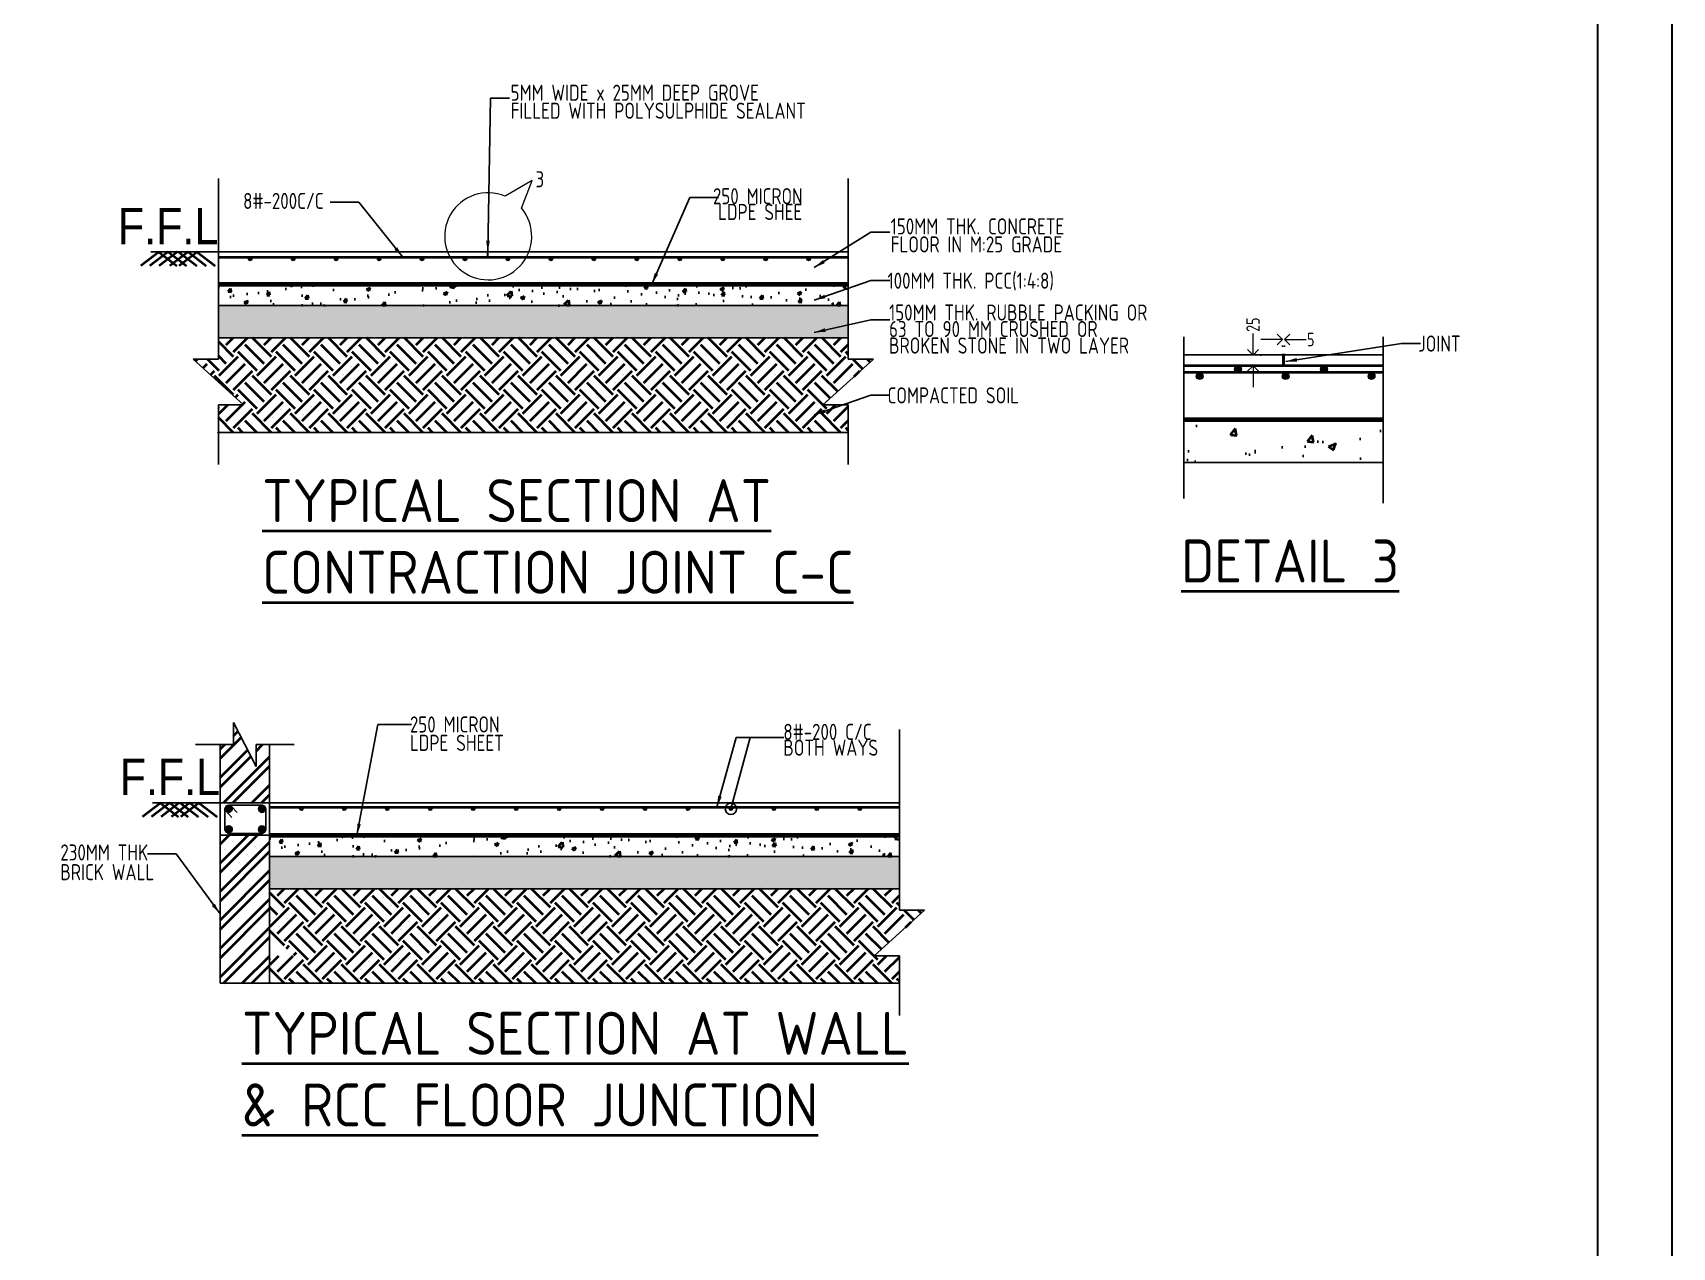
# Model space of a CAD drawing. Header units: inches. Extents: x -605 to 2991212, y -2872845 to 0.
# Drawn here: x 2966084 to 2991212, y -2275326 to -2256717 of the extents above; entities that cross this region are included whole.
import ezdxf

# ---------------------------------------------------------------- set-up
doc = ezdxf.new("R2010")
doc.units = ezdxf.units.IN
doc.header["$LTSCALE"] = 600
doc.header["$MEASUREMENT"] = 0
doc.linetypes.add('DOT2', pattern=[0.125, 0, -0.125])
for name, color, linetype, lineweight in [('DIM', 251, 'Continuous', 0), ('GB', 6, 'Continuous', 20), ('L3', 3, 'Continuous', 25), ('L5', 10, 'Continuous', 40), ('rDIMension', 1, 'Continuous', 18), ('rRCC 1', 3, 'Continuous', 25), ('rRCC 2', 40, 'Continuous', 15), ('rREINF 1', 1, 'Continuous', 25), ('rREINF 2', 4, 'Continuous', 25), ('rSHEET', 2, 'Continuous', 30), ('rTEXT 5', 6, 'Continuous', 40), ('TEXT7', 7, 'Continuous', 30)]:
    doc.layers.add(name, color=color, linetype=linetype, lineweight=lineweight)
doc.styles.add('DIM', font='geniso.shx', dxfattribs={"width": 0.85})
doc.styles.add('ROMANS', font='arial.ttf')
doc.styles.add('TEXT5', font='geniso.shx')
doc.dimstyles.new('DST-25$7', dxfattribs={"dimscale": 150, "dimtxt": 2.25, "dimasz": 2, "dimexe": 1.5, "dimexo": 1, "dimgap": 1, "dimtad": 1, "dimdec": 0, "dimlfac": 0.25, "dimzin": 0, "dimdsep": 46, "dimtxsty": 'ROMANS', "dimblk": 'DOT', "dimcen": 0.09, "dimdle": 1, "dimclrd": 1, "dimclre": 1, "dimclrt": 7, "dimadec": 0, "dimazin": 0, "dimtfac": 1, "dimtdec": 0, "dimtmove": 0, "dimatfit": 3, "dimfxl": 1, "dimtolj": 1, "dimtzin": 0, "dimarcsym": 0})
doc.dimstyles.new('ST-25', dxfattribs={"dimscale": 100, "dimtxt": 2.5, "dimasz": 2, "dimexe": 0.18, "dimexo": 0.0625, "dimgap": 0.2, "dimtad": 0, "dimdec": 0, "dimlfac": 0.25, "dimzin": 0, "dimdsep": 46, "dimtxsty": 'DIM', "dimblk": 'OPEN90', "dimcen": 0.09, "dimclrd": 256, "dimclrt": 7, "dimadec": 0, "dimazin": 0, "dimtfac": 1, "dimtdec": 0, "dimtofl": 0, "dimtmove": 0, "dimatfit": 3, "dimldrblk": 'OPEN90', "dimfxl": 1, "dimtolj": 1, "dimtzin": 0, "dimlwd": -1, "dimarcsym": 0})

# ---------------------------------------------------------------- blocks, each defined once
blk = doc.blocks.new('_Dot')
at = {"color": 0, "linetype": 'ByBlock', "lineweight": -2}
blk.add_line((-0.5, 0), (-1, 0), dxfattribs=at)
at = {"color": 0, "linetype": 'ByBlock', "const_width": 0.5}
blk.add_lwpolyline([(-0.25, 0, 1), (0.25, 0, 1)], format="xyb", close=True, dxfattribs=at)
blk = doc.blocks.new('_Open90')
at = {"color": 0, "linetype": 'ByBlock', "lineweight": -2}
for p, q in [((0, 0), (-1, 0)), ((-0.5, 0.5), (0, 0)), ((0, 0), (-0.5, -0.5))]:
    blk.add_line(p, q, dxfattribs=at)
blk = doc.blocks.new('*D43')
at = {"layer": 'Defpoints', "color": 0, "transparency": 16777216}
for p in [(1552036, -1029555), (1552116, -1029555), (1552116, -1029655)]:
    blk.add_point(p, dxfattribs=at)
at = {"layer": 'rDIMension', "transparency": 16777216}
for p, q in [((1552036, -1029455), (1552036, -1029355)), ((1552036, -1029755), (1552036, -1029855))]:
    blk.add_line(p, q, dxfattribs=at)
at = {"layer": 'rDIMension', "color": 0, "linetype": 'DOT2', "lineweight": -2, "transparency": 16777216}
for p, q in [((1552109, -1029555), (1552018, -1029555)), ((1552109, -1029655), (1552018, -1029655))]:
    blk.add_line(p, q, dxfattribs=at)
at = {"layer": 'rDIMension', "transparency": 16777216, "xscale": 100, "yscale": 100, "zscale": 100}
for p, rotation in [((1552036, -1029555), 270), ((1552036, -1029655), 90)]:
    blk.add_blockref('_Open90', p, dxfattribs=dict(at, rotation=rotation))
at = {"layer": 'rDIMension', "color": 7, "transparency": 16777216, "insert": (1552036, -1029273), "char_height": 125, "attachment_point": 5, "rotation": 90, "style": 'DIM'}
blk.add_mtext('\\A1;25', dxfattribs=at)
blk = doc.blocks.new('*D44')
at = {"layer": 'Defpoints', "color": 0, "transparency": 16777216}
for p in [(1552330, -1029411), (1552310, -1029555), (1552330, -1029555)]:
    blk.add_point(p, dxfattribs=at)
at = {"layer": 'rDIMension', "transparency": 16777216}
for p, q in [((1552210, -1029411), (1552110, -1029411)), ((1552430, -1029411), (1552530, -1029411))]:
    blk.add_line(p, q, dxfattribs=at)
at = {"layer": 'rDIMension', "color": 0, "linetype": 'DOT2', "lineweight": -2, "transparency": 16777216}
for p, q in [((1552310, -1029549), (1552310, -1029393)), ((1552330, -1029549), (1552330, -1029393))]:
    blk.add_line(p, q, dxfattribs=at)
at = {"layer": 'rDIMension', "transparency": 16777216, "xscale": 100, "yscale": 100, "zscale": 100}
blk.add_blockref('_Open90', (1552310, -1029411), dxfattribs=at)
at = {"layer": 'rDIMension', "transparency": 16777216, "xscale": 100, "yscale": 100, "zscale": 100, "rotation": 180}
blk.add_blockref('_Open90', (1552330, -1029411), dxfattribs=at)
at = {"layer": 'rDIMension', "color": 7, "transparency": 16777216, "insert": (1552574, -1029411), "char_height": 125, "attachment_point": 5, "style": 'DIM'}
blk.add_mtext('\\A1;5', dxfattribs=at)
blk = doc.blocks.new('TYPTR')
at = {"layer": 'GB', "linetype": 'ByBlock'}
h = blk.add_hatch(color=4, dxfattribs=at)
h.dxf.hatch_style = 1
h.paths.add_polyline_path([(1542714.3, -1028661.5, 1), (1542682.3, -1028661.5, 1)])
h = blk.add_hatch(color=4, dxfattribs=at)
h.dxf.hatch_style = 1
h.paths.add_polyline_path([(1543114.3, -1028661.5, 1), (1543082.3, -1028661.5, 1)])
h = blk.add_hatch(color=4, dxfattribs=at)
h.dxf.hatch_style = 1
h.paths.add_polyline_path([(1543514.3, -1028661.5, 1), (1543482.3, -1028661.5, 1)])
h = blk.add_hatch(color=4, dxfattribs=at)
h.dxf.hatch_style = 1
h.paths.add_polyline_path([(1543914.3, -1028661.5, 1), (1543882.3, -1028661.5, 1)])
h = blk.add_hatch(color=4, dxfattribs=at)
h.dxf.hatch_style = 1
h.paths.add_polyline_path([(1544314.3, -1028661.5, 1), (1544282.3, -1028661.5, 1)])
h = blk.add_hatch(color=4, dxfattribs=at)
h.dxf.hatch_style = 1
h.paths.add_polyline_path([(1544714.3, -1028661.5, 1), (1544682.3, -1028661.5, 1)])
h = blk.add_hatch(dxfattribs=at)
h.set_pattern_fill('ANSI31', scale=20, angle=135)
h.set_pattern_definition([(180, (1556740.9335, -1022357.3353), (-2e-16, -2.5), [])])
h.paths.add_polyline_path([(1544905.3, -1028645.5), (1544915.3, -1028645.5), (1544915.3, -1028595.5), (1544905.3, -1028595.5)])
h = blk.add_hatch(color=4, dxfattribs=at)
h.dxf.hatch_style = 1
h.paths.add_polyline_path([(1545114.3, -1028661.5, 1), (1545082.3, -1028661.5, 1)])
h = blk.add_hatch(color=4, dxfattribs=at)
h.dxf.hatch_style = 1
h.paths.add_polyline_path([(1545514.3, -1028661.5, 1), (1545482.3, -1028661.5, 1)])
h = blk.add_hatch(color=4, dxfattribs=at)
h.dxf.hatch_style = 1
h.paths.add_polyline_path([(1545914.3, -1028661.5, 1), (1545882.3, -1028661.5, 1)])
h = blk.add_hatch(color=4, dxfattribs=at)
h.dxf.hatch_style = 1
h.paths.add_polyline_path([(1546314.3, -1028661.5, 1), (1546282.3, -1028661.5, 1)])
h = blk.add_hatch(color=4, dxfattribs=at)
h.dxf.hatch_style = 1
h.paths.add_polyline_path([(1546714.3, -1028661.5, 1), (1546682.3, -1028661.5, 1)])
h = blk.add_hatch(color=4, dxfattribs=at)
h.dxf.hatch_style = 1
h.paths.add_polyline_path([(1547114.3, -1028661.5, 1), (1547082.3, -1028661.5, 1)])
h = blk.add_hatch(color=4, dxfattribs=at)
h.dxf.hatch_style = 1
h.paths.add_polyline_path([(1547514.3, -1028661.5, 1), (1547482.3, -1028661.5, 1)])
h = blk.add_hatch(color=4, dxfattribs=at)
h.dxf.hatch_style = 1
h.paths.add_polyline_path([(1547914.3, -1028661.5, 1), (1547882.3, -1028661.5, 1)])
h = blk.add_hatch(dxfattribs=at)
h.set_pattern_fill('ANSI31', scale=40, angle=135)
h.set_pattern_definition([(180, (1575981.6807, -1017078.501), (-4e-16, -5), [])])
h.paths.add_polyline_path([(1552310.4, -1029654.8), (1552330.4, -1029654.8), (1552330.4, -1029554.8), (1552310.4, -1029554.8)])
h = blk.add_hatch(color=4, dxfattribs=at)
h.dxf.hatch_style = 1
h.paths.add_polyline_path([(1551571.7, -1029750.8, 1), (1551507.7, -1029750.8, 1)])
h = blk.add_hatch(color=4, dxfattribs=at)
h.dxf.hatch_style = 1
h.paths.add_polyline_path([(1551928.4, -1029686.8, 1), (1551864.4, -1029686.8, 1)])
h = blk.add_hatch(color=4, dxfattribs=at)
h.dxf.hatch_style = 1
h.paths.add_polyline_path([(1552371.7, -1029750.8, 1), (1552307.7, -1029750.8, 1)])
h = blk.add_hatch(color=4, dxfattribs=at)
h.dxf.hatch_style = 1
h.paths.add_polyline_path([(1552728.4, -1029686.8, 1), (1552664.4, -1029686.8, 1)])
h = blk.add_hatch(color=4, dxfattribs=at)
h.dxf.hatch_style = 1
h.paths.add_polyline_path([(1553171.7, -1029750.8, 1), (1553107.7, -1029750.8, 1)])
h = blk.add_hatch(color=4, dxfattribs=at)
h.dxf.hatch_style = 1
h.paths.add_polyline_path([(1543158.6, -1033779.9, 1), (1543190.6, -1033779.9, 1)])
h = blk.add_hatch(color=4, dxfattribs=at)
h.dxf.hatch_style = 1
h.paths.add_polyline_path([(1543558.6, -1033779.9, 1), (1543590.6, -1033779.9, 1)])
h = blk.add_hatch(color=4, dxfattribs=at)
h.dxf.hatch_style = 1
h.paths.add_polyline_path([(1543958.6, -1033779.9, 1), (1543990.6, -1033779.9, 1)])
h = blk.add_hatch(color=4, dxfattribs=at)
h.dxf.hatch_style = 1
h.paths.add_polyline_path([(1544358.6, -1033779.9, 1), (1544390.6, -1033779.9, 1)])
h = blk.add_hatch(color=4, dxfattribs=at)
h.dxf.hatch_style = 1
h.paths.add_polyline_path([(1544758.6, -1033779.9, 1), (1544790.6, -1033779.9, 1)])
h = blk.add_hatch(color=4, dxfattribs=at)
h.dxf.hatch_style = 1
h.paths.add_polyline_path([(1545158.6, -1033779.9, 1), (1545190.6, -1033779.9, 1)])
h = blk.add_hatch(color=4, dxfattribs=at)
h.dxf.hatch_style = 1
h.paths.add_polyline_path([(1545558.6, -1033779.9, 1), (1545590.6, -1033779.9, 1)])
h = blk.add_hatch(color=4, dxfattribs=at)
h.dxf.hatch_style = 1
h.paths.add_polyline_path([(1545958.6, -1033779.9, 1), (1545990.6, -1033779.9, 1)])
h = blk.add_hatch(color=4, dxfattribs=at)
h.dxf.hatch_style = 1
h.paths.add_polyline_path([(1546358.6, -1033779.9, 1), (1546390.6, -1033779.9, 1)])
h = blk.add_hatch(color=4, dxfattribs=at)
h.dxf.hatch_style = 1
h.paths.add_polyline_path([(1546758.6, -1033779.9, 1), (1546790.6, -1033779.9, 1)])
h = blk.add_hatch(color=4, dxfattribs=at)
h.dxf.hatch_style = 1
h.paths.add_polyline_path([(1547158.6, -1033779.9, 1), (1547190.6, -1033779.9, 1)])
h = blk.add_hatch(color=4, dxfattribs=at)
h.dxf.hatch_style = 1
h.paths.add_polyline_path([(1547558.6, -1033779.9, 1), (1547590.6, -1033779.9, 1)])
h = blk.add_hatch(color=4, dxfattribs=at)
h.dxf.hatch_style = 1
h.paths.add_polyline_path([(1547958.6, -1033779.9, 1), (1547990.6, -1033779.9, 1)])
h = blk.add_hatch(color=4, dxfattribs=at)
h.dxf.hatch_style = 1
h.paths.add_polyline_path([(1548358.6, -1033779.9, 1), (1548390.6, -1033779.9, 1)])
at = {"layer": 'L5'}
h = blk.add_hatch(dxfattribs=at)
h.set_pattern_fill('AR-CONC', scale=50)
h.set_pattern_definition([(50, (1548266.34, -1029095.5), (358.63, -31.376), [37.5, -412.5]), (355, (1548266.34, -1029095.5), (-69.376, 376.096), [30, -330]), (100.4514, (1548296.23, -1029098.1), (289.254, 344.72), [31.87, -350.57]), (46.184, (1548266.34, -1028995.5), (533.62, -82.76), [56.25, -618.75]), (96.636, (1548310.8, -1029002.4), (467.33, 487.06), [47.805, -525.857]), (351.184, (1548266.34, -1028995.5), (467.33, 487.06), [45, -495]), (21, (1548316.34, -1029020.5), (298.454, -201.31), [37.5, -412.5]), (326, (1548316.34, -1029020.5), (121.658, 362.575), [30, -330]), (71.4514, (1548341.2, -1029037.28), (420.111, 161.266), [31.87, -350.571]), (37.5, (1548266.34, -1029095.5), (6.08, 166.447), [0, -326, 0, -335, 0, -331.25]), (7.5, (1548266.34, -1029095.5), (131.535, 197.206), [0, -191, 0, -318.5, 0, -126.25]), (327.5, (1548154.84, -1029095.5), (266.9112, -11.2774), [0, -125, 0, -390, 0, -517.5]), (317.5, (1548104.84, -1029095.5), (291.593, 50.0525), [0, -162.5, 0, -259, 0, -367.5])])
h.paths.add_polyline_path([(1548266.3, -1029095.5), (1548266.3, -1028895.5), (1542401.7, -1028895.5), (1542401.7, -1029095.5)])
h = blk.add_hatch(dxfattribs=at)
h.set_pattern_fill('GRAVEL', scale=400)
h.set_pattern_definition([(228.0128, (1548554.34, -1028995.5), (-3200, -3600), [53.814, -5327.635]), (184.96974, (1548518.34, -1029035.501), (4800, 400), [92.347, -9142.37]), (132.51045, (1548426.34, -1029043.501), (4000, -4400), [65.115, -6446.413]), (267.2737, (1548270.34, -1029143.501), (400, 8000), [84.095, -8325.423]), (292.83365, (1548266.34, -1029227.501), (-2000, 4800), [82.462, -8163.749]), (357.2737, (1548298.34, -1029303.501), (-8000, 400), [84.095, -8325.423]), (37.69424, (1548382.34, -1029307.501), (-5200, -4000), [111.212, -11009.939]), (72.25533, (1548470.34, -1029239.501), (2800, 8800), [104.995, -10394.529]), (121.42957, (1548502.34, -1029139.501), (-3200, 5200), [84.38, -8353.629]), (175.23636, (1548458.34, -1029067.5), (4400, -400), [96.333, -4720.305]), (222.39744, (1548362.34, -1029059.501), (-4800, -4400), [124.579, -12333.35]), (138.8141, (1548666.34, -1029147.5), (-2800, 2400), [42.52, -4209.538]), (171.46923, (1548634.34, -1029119.501), (5200, -800), [80.895, -8008.605]), (225, (1548554.34, -1029107.5), (-4e-14, -400), [56.568, -509.117]), (203.1986, (1548526.34, -1029059.5), (2000, 800), [30.463, -3015.846]), (291.8014, (1548498.34, -1029071.5), (-400, 1200), [43.081, -2110.985]), (30.9638, (1548514.34, -1029111.5), (1200, 800), [69.972, -2262.41]), (161.565, (1548574.34, -1029075.5), (800, -400), [50.596, -1214.315]), (16.38954, (1548266.34, -1029071.501), (4000, 1200), [70.88, -7017.138]), (70.3462, (1548334.34, -1029051.501), (-1600, -4400), [59.464, -5886.963]), (293.1986, (1548574.34, -1028995.5), (-800, 2000), [60.926, -2985.383]), (343.61046, (1548598.34, -1029051.501), (-4000, 1200), [70.88, -7017.138]), (339.444, (1548266.34, -1029319.5), (-2000, 800), [68.352, -3349.25]), (294.77514, (1548330.34, -1029343.501), (-2000, 4400), [57.271, -5669.857]), (66.8014, (1548578.34, -1029395.5), (800, 2000), [60.926, -2985.383]), (17.35402, (1548602.34, -1029339.501), (-5200, -1600), [67.052, -6638.17]), (69.44395, (1548382.34, -1029395.5), (-800, -2000), [34.176, -3383.425]), (101.31, (1548554.34, -1029395.5), (-400, 1600), [20.396, -2019.212]), (165.9638, (1548550.34, -1029375.5), (1200, -400), [82.462, -1566.78]), (186.009, (1548470.34, -1029355.501), (4000, 400), [76.42, -7565.569]), (303.69, (1548514.34, -1029147.5), (-400, 800), [57.689, -1384.532]), (353.15723, (1548546.34, -1029195.501), (6800, -800), [100.718, -9971.025]), (60.9454, (1548646.34, -1029207.5), (-1600, -2800), [41.182, -4077.07]), (90, (1548666.34, -1029171.5), (-400, 400), [24, -376]), (120.25644, (1548462.34, -1029343.5), (1600, -2800), [55.57, -5501.408]), (48.0128, (1548434.34, -1029295.5), (3200, 3600), [107.629, -5273.821]), (0, (1548506.34, -1029215.5), (400, 400), [104, -296]), (325.30485, (1548610.34, -1029215.501), (4000, -2800), [63.246, -6261.31]), (254.0546, (1548662.34, -1029251.5), (-400, -1600), [58.24, -2853.803]), (207.64598, (1548646.34, -1029307.501), (-7600, -4000), [94.826, -9387.79]), (175.42608, (1548562.34, -1029351.501), (-5200, 400), [100.32, -9931.629])])
h.paths.add_polyline_path([(1548266.3, -1029395.5), (1548266.3, -1029095.5), (1542401.7, -1029095.5), (1542401.7, -1029395.5)])
h = blk.add_hatch(dxfattribs=at)
h.set_pattern_fill('EARTH', scale=1000, angle=45)
h.set_pattern_definition([(45, (1548500.81, -1030275.16), (0, 353.553), [250, -250]), (45, (1548434.52, -1030208.87), (0, 353.553), [250, -250]), (45, (1548368.23, -1030142.58), (0, 353.553), [250, -250]), (135, (1548368.23, -1030098.4), (-353.553, 3e-14), [250, -250]), (135, (1548434.52, -1030032.1), (-353.553, 3e-14), [250, -250]), (135, (1548500.81, -1029965.8), (-353.553, 3e-14), [250, -250])])
h.paths.add_polyline_path([(1542401.7, -1029395.5), (1542401.7, -1029593.9), (1542167.2, -1029593.9), (1542636.2, -1030019.5), (1542401.7, -1030019.5), (1542401.7, -1030275.2), (1548266.3, -1030275.2), (1548266.3, -1030019.5), (1548031.9, -1030019.5), (1548500.8, -1029593.9), (1548266.3, -1029593.9), (1548266.3, -1029395.5)])
h = blk.add_hatch(dxfattribs=at)
h.set_pattern_fill('AR-CONC', scale=100)
h.set_pattern_definition([(50, (1559032.5, -1030554.83), (717.26, -62.75), [75, -825]), (355, (1559032.5, -1030554.8), (-138.75, 752.19), [60, -660]), (100.451, (1559092.3, -1030560.06), (578.51, 689.44), [63.74, -701.14]), (46.184, (1559032.5, -1030354.8), (1067.24, -165.52), [112.5, -1237.5]), (96.636, (1559121.4, -1030368.6), (934.66, 974.12), [95.61, -1051.71]), (351.184, (1559032.5, -1030354.8), (934.66, 974.12), [90, -990]), (21, (1559132.5, -1030404.83), (596.907, -402.62), [75, -825]), (326, (1559132.5, -1030404.8), (243.315, 725.15), [60, -660]), (71.451, (1559182.24, -1030438.4), (840.22, 322.53), [63.74, -701.14]), (37.5, (1559032.5, -1030554.83), (12.16, 332.894), [0, -652, 0, -670, 0, -662.5]), (7.5, (1559032.5, -1030554.83), (263.07, 394.412), [0, -382, 0, -637, 0, -252.5]), (327.5, (1558809.5, -1030554.83), (533.822, -22.555), [0, -250, 0, -780, 0, -1035]), (317.5, (1558709.5, -1030554.83), (583.186, 100.105), [0, -325, 0, -518, 0, -735])])
h.paths.add_polyline_path([(1553248.5, -1030554.8), (1553248.5, -1030154.8), (1551392.4, -1030154.8), (1551392.4, -1030554.8)])
h = blk.add_hatch(dxfattribs=at)
h.set_pattern_fill('ANSI32', scale=500)
h.set_pattern_definition([(45, (1542878.04, -1035403.61), (-132.583, 132.583), []), (45, (1542966.43, -1035403.61), (-132.583, 132.583), [])])
h.paths.add_polyline_path([(1542418, -1035403.6), (1542878, -1035403.6), (1542878, -1034023.9), (1542418, -1034023.9)])
h.paths.add_polyline_path([(1542418, -1033723.9), (1542878, -1033723.9), (1542878, -1033181.3), (1542752.6, -1033181.3), (1542752.6, -1033386), (1542543.5, -1032976.5), (1542543.5, -1033181.3), (1542418, -1033181.3)])
h = blk.add_hatch(dxfattribs=at)
h.set_pattern_fill('AR-CONC', scale=50)
h.set_pattern_definition([(50, (1548742.68, -1034223.95), (358.63, -31.376), [37.5, -412.5]), (355, (1548742.68, -1034223.95), (-69.376, 376.096), [30, -330]), (100.4514, (1548772.56, -1034226.56), (289.254, 344.72), [31.87, -350.57]), (46.184, (1548742.68, -1034123.95), (533.62, -82.76), [56.25, -618.75]), (96.636, (1548787.14, -1034130.84), (467.33, 487.06), [47.805, -525.857]), (351.184, (1548742.7, -1034123.95), (467.33, 487.06), [45, -495]), (21, (1548792.68, -1034148.95), (298.454, -201.31), [37.5, -412.5]), (326, (1548792.68, -1034148.95), (121.658, 362.575), [30, -330]), (71.4514, (1548817.55, -1034165.72), (420.111, 161.266), [31.87, -350.571]), (37.5, (1548742.68, -1034223.95), (6.08, 166.447), [0, -326, 0, -335, 0, -331.25]), (7.5, (1548742.68, -1034223.95), (131.535, 197.206), [0, -191, 0, -318.5, 0, -126.25]), (327.5, (1548631.18, -1034223.95), (266.9112, -11.2774), [0, -125, 0, -390, 0, -517.5]), (317.5, (1548581.18, -1034223.95), (291.593, 50.0525), [0, -162.5, 0, -259, 0, -367.5])])
h.paths.add_polyline_path([(1548742.7, -1034023.9), (1542878, -1034023.9), (1542878, -1034223.9), (1548742.7, -1034223.9)])
h = blk.add_hatch(dxfattribs=at)
h.set_pattern_fill('GRAVEL', scale=400)
h.set_pattern_definition([(228.0128, (1549030.676, -1034123.947), (-3200, -3600), [53.814, -5327.635]), (184.96974, (1548994.676, -1034163.947), (4800, 400), [92.347, -9142.37]), (132.51045, (1548902.676, -1034171.947), (4000, -4400), [65.115, -6446.413]), (267.2737, (1548746.676, -1034271.947), (400, 8000), [84.095, -8325.423]), (292.83365, (1548742.676, -1034355.947), (-2000, 4800), [82.462, -8163.749]), (357.2737, (1548774.676, -1034431.947), (-8000, 400), [84.095, -8325.423]), (37.69424, (1548858.676, -1034435.947), (-5200, -4000), [111.212, -11009.939]), (72.25533, (1548946.676, -1034367.947), (2800, 8800), [104.995, -10394.529]), (121.42957, (1548978.676, -1034267.947), (-3200, 5200), [84.38, -8353.629]), (175.23636, (1548934.676, -1034195.947), (4400, -400), [96.333, -4720.305]), (222.39744, (1548838.676, -1034187.947), (-4800, -4400), [124.579, -12333.35]), (138.8141, (1549142.676, -1034275.947), (-2800, 2400), [42.52, -4209.538]), (171.46923, (1549110.676, -1034247.947), (5200, -800), [80.895, -8008.605]), (225, (1549030.68, -1034235.95), (-4e-14, -400), [56.568, -509.117]), (203.1986, (1549002.676, -1034187.947), (2000, 800), [30.463, -3015.846]), (291.8014, (1548974.676, -1034199.95), (-400, 1200), [43.081, -2110.985]), (30.9638, (1548990.676, -1034239.95), (1200, 800), [69.972, -2262.41]), (161.565, (1549050.68, -1034203.95), (800, -400), [50.596, -1214.315]), (16.38954, (1548742.676, -1034199.947), (4000, 1200), [70.88, -7017.138]), (70.3462, (1548810.676, -1034179.947), (-1600, -4400), [59.464, -5886.963]), (293.1986, (1549050.676, -1034123.947), (-800, 2000), [60.926, -2985.383]), (343.61046, (1549074.676, -1034179.947), (-4000, 1200), [70.88, -7017.138]), (339.444, (1548742.676, -1034447.947), (-2000, 800), [68.352, -3349.25]), (294.77514, (1548806.676, -1034471.947), (-2000, 4400), [57.271, -5669.857]), (66.8014, (1549054.676, -1034523.947), (800, 2000), [60.926, -2985.383]), (17.35402, (1549078.676, -1034467.947), (-5200, -1600), [67.052, -6638.17]), (69.44395, (1548858.676, -1034523.947), (-800, -2000), [34.176, -3383.425]), (101.31, (1549030.68, -1034523.95), (-400, 1600), [20.396, -2019.212]), (165.9638, (1549026.68, -1034503.95), (1200, -400), [82.462, -1566.78]), (186.009, (1548946.676, -1034483.947), (4000, 400), [76.42, -7565.569]), (303.69, (1548990.68, -1034275.95), (-400, 800), [57.689, -1384.532]), (353.15723, (1549022.676, -1034323.947), (6800, -800), [100.718, -9971.025]), (60.9454, (1549122.676, -1034335.947), (-1600, -2800), [41.182, -4077.07]), (90, (1549142.68, -1034299.95), (-400, 400), [24, -376]), (120.25644, (1548938.676, -1034471.947), (1600, -2800), [55.57, -5501.408]), (48.0128, (1548910.676, -1034423.947), (3200, 3600), [107.629, -5273.821]), (0, (1548982.68, -1034343.95), (400, 400), [104, -296]), (325.30485, (1549086.676, -1034343.947), (4000, -2800), [63.246, -6261.31]), (254.0546, (1549138.676, -1034379.947), (-400, -1600), [58.24, -2853.803]), (207.64598, (1549122.676, -1034435.947), (-7600, -4000), [94.826, -9387.79]), (175.42608, (1549038.676, -1034479.947), (-5200, 400), [100.32, -9931.629])])
h.paths.add_polyline_path([(1548742.7, -1034223.9), (1542878, -1034223.9), (1542878, -1034523.9), (1548742.7, -1034523.9)])
h = blk.add_hatch(dxfattribs=at)
h.set_pattern_fill('EARTH', scale=1000, angle=45)
h.set_pattern_definition([(45, (1548977.15, -1035403.6), (0, 353.553), [250, -250]), (45, (1548910.86, -1035337.32), (0, 353.553), [250, -250]), (45, (1548844.57, -1035271.03), (0, 353.553), [250, -250]), (135, (1548844.57, -1035226.83), (-353.553, 3e-14), [250, -250]), (135, (1548910.86, -1035160.54), (-353.553, 3e-14), [250, -250]), (135, (1548977.15, -1035094.25), (-353.553, 3e-14), [250, -250])])
h.paths.add_polyline_path([(1542878, -1034523.9), (1542878, -1034935.2), (1543112.5, -1035148), (1542878, -1035148), (1542878, -1035403.6), (1548742.7, -1035403.6), (1548742.7, -1035148), (1548508.2, -1035148), (1548977.1, -1034722.3), (1548742.7, -1034722.3), (1548742.7, -1034523.9)])
at = {"layer": 'rREINF 2'}
h = blk.add_hatch(color=256, dxfattribs=at)
h.dxf.hatch_style = 1
h.paths.add_polyline_path([(1542532, -1033779.5, 1), (1542466, -1033779.5, 1)])
h = blk.add_hatch(color=256, dxfattribs=at)
h.dxf.hatch_style = 1
h.paths.add_polyline_path([(1542840.8, -1033779.5, 1), (1542774.8, -1033779.5, 1)])
h = blk.add_hatch(color=256, dxfattribs=at)
h.dxf.hatch_style = 1
h.paths.add_polyline_path([(1542532, -1033971.2, 1), (1542466, -1033971.2, 1)])
h = blk.add_hatch(color=256, dxfattribs=at)
h.dxf.hatch_style = 1
h.paths.add_polyline_path([(1542840.8, -1033971.2, 1), (1542774.8, -1033971.2, 1)])
at = {"layer": 'GB', "color": 7, "linetype": 'ByBlock'}
for p, q in [((1553248.5, -1029554.8), (1552320.4, -1029554.8)), ((1542878, -1033723.9), (1542878, -1035403.6))]:
    blk.add_line(p, q, dxfattribs=at)
blk.add_lwpolyline([(1545225.1, -1028189.3), (1545323.6, -1027930.5), (1545073.5, -1028076.9, 8.4749126), (1545225.1, -1028189.3)], format="xyb", dxfattribs=at)
for points in [[(1544905.3, -1028645.5), (1544915.3, -1028645.5), (1544915.3, -1028595.5), (1544905.3, -1028595.5)], [(1552310.4, -1029654.8), (1552330.4, -1029654.8), (1552330.4, -1029554.8), (1552310.4, -1029554.8)]]:
    blk.add_lwpolyline(points, close=True, dxfattribs=at)
at = {"layer": 'GB', "color": 4, "linetype": 'ByBlock'}
for centre, radius in [((1542698.3, -1028661.5), 16), ((1543098.3, -1028661.5), 16), ((1543498.3, -1028661.5), 16), ((1543898.3, -1028661.5), 16), ((1544298.3, -1028661.5), 16), ((1544698.3, -1028661.5), 16), ((1545098.3, -1028661.5), 16), ((1545498.3, -1028661.5), 16), ((1545898.3, -1028661.5), 16), ((1546298.3, -1028661.5), 16), ((1546698.3, -1028661.5), 16), ((1547098.3, -1028661.5), 16), ((1547498.3, -1028661.5), 16), ((1547898.3, -1028661.5), 16), ((1551539.7, -1029750.8), 32), ((1551896.4, -1029686.8), 32), ((1552339.7, -1029750.8), 32), ((1552696.4, -1029686.8), 32), ((1553139.7, -1029750.8), 32), ((1543174.6, -1033779.9), 16), ((1543574.6, -1033779.9), 16), ((1543974.6, -1033779.9), 16), ((1544374.6, -1033779.9), 16), ((1544774.6, -1033779.9), 16), ((1545174.6, -1033779.9), 16), ((1545574.6, -1033779.9), 16), ((1545974.6, -1033779.9), 16), ((1546374.6, -1033779.9), 16), ((1546774.6, -1033779.9), 16), ((1547174.6, -1033779.9), 16), ((1547574.6, -1033779.9), 16), ((1547974.6, -1033779.9), 16), ((1548374.6, -1033779.9), 16)]:
    blk.add_circle(centre, radius, dxfattribs=at)
at = {"layer": 'L3'}
for p, q in [((1542401.7, -1027912.3), (1542401.7, -1029593.9)), ((1548266.3, -1027912.3), (1548266.3, -1029593.9)), ((1541771.7, -1028595.5), (1548266.3, -1028595.5)), ((1542401.7, -1029095.5), (1548266.3, -1029095.5)), ((1542401.7, -1029395.5), (1548266.3, -1029395.5)), ((1551392.4, -1029384.6), (1551392.4, -1030890.9)), ((1553248.5, -1029384.6), (1553248.5, -1030933.1)), ((1542636.2, -1030019.5), (1542167.2, -1029593.9)), ((1542401.7, -1029593.9), (1542167.2, -1029593.9)), ((1548031.9, -1030019.5), (1548500.8, -1029593.9)), ((1548266.3, -1029593.9), (1548500.8, -1029593.9)), ((1551392.4, -1029554.8), (1553248.5, -1029554.8)), ((1542401.7, -1030019.5), (1542401.7, -1030575.2)), ((1542636.2, -1030019.5), (1542401.7, -1030019.5)), ((1548031.9, -1030019.5), (1548266.3, -1030019.5)), ((1548266.3, -1030019.5), (1548266.3, -1030575.2)), ((1542401.7, -1030275.2), (1548266.3, -1030275.2)), ((1551392.4, -1030554.8), (1553248.5, -1030554.8)), ((1542752.6, -1033386), (1542543.5, -1032976.5)), ((1542543.5, -1033181.3), (1542543.5, -1032976.5)), ((1548742.7, -1033040.7), (1548742.7, -1034722.3)), ((1542188, -1033181.3), (1542543.5, -1033181.3)), ((1542418, -1033181.3), (1542418, -1035403.6)), ((1542752.6, -1033181.3), (1543108, -1033181.3)), ((1542752.6, -1033386), (1542752.6, -1033181.3)), ((1542878, -1035403.6), (1542878, -1033181.3)), ((1541788, -1033723.9), (1548742.7, -1033723.9)), ((1542878, -1034223.9), (1548742.7, -1034223.9)), ((1542878, -1034523.9), (1548742.7, -1034523.9)), ((1548508.2, -1035148), (1548977.1, -1034722.3)), ((1548742.7, -1034722.3), (1548977.1, -1034722.3)), ((1548508.2, -1035148), (1548742.7, -1035148)), ((1548742.7, -1035148), (1548742.7, -1035703.6)), ((1542418, -1035403.6), (1548742.7, -1035403.6))]:
    blk.add_line(p, q, dxfattribs=at)
at = {"layer": 'L3', "lineweight": 200}
for p, q in [((1542401.7, -1028895.5), (1548266.3, -1028895.5)), ((1551392.4, -1030154.8), (1553248.5, -1030154.8)), ((1542878, -1034023.9), (1548742.7, -1034023.9))]:
    blk.add_line(p, q, dxfattribs=at)
at = {"layer": 'L5'}
for p, q in [((1541849.7, -1028595.5), (1541679.1, -1028724.5)), ((1541933.4, -1028595.5), (1541762.9, -1028724.5)), ((1541844.7, -1028595.5), (1542015.2, -1028724.5)), ((1542022.2, -1028595.5), (1541851.6, -1028724.5)), ((1541933.4, -1028595.5), (1542104, -1028724.5)), ((1542119.3, -1028595.5), (1541948.7, -1028724.5)), ((1542030.5, -1028595.5), (1542201.1, -1028724.5)), ((1542208, -1028595.5), (1542037.5, -1028724.5)), ((1542119.3, -1028595.5), (1542289.8, -1028724.5)), ((1542203, -1028595.5), (1542373.6, -1028724.5)), ((1542401.7, -1028645.5), (1548266.3, -1028645.5)), ((1553248.5, -1029654.8), (1551392.4, -1029654.8)), ((1553248.5, -1029718.8), (1551392.4, -1029718.8)), ((1553248.5, -1029718.8), (1551392.4, -1029718.8)), ((1541866, -1033723.9), (1541695.5, -1033852.9)), ((1541949.8, -1033723.9), (1541779.2, -1033852.9)), ((1541861, -1033723.9), (1542031.6, -1033852.9)), ((1542038.5, -1033723.9), (1541867.9, -1033852.9)), ((1541949.8, -1033723.9), (1542120.3, -1033852.9)), ((1542135.6, -1033723.9), (1541965.1, -1033852.9)), ((1542046.9, -1033723.9), (1542217.4, -1033852.9)), ((1542224.4, -1033723.9), (1542053.8, -1033852.9)), ((1542135.6, -1033723.9), (1542306.2, -1033852.9)), ((1542219.3, -1033723.9), (1542389.9, -1033852.9)), ((1542878, -1033763.9), (1548742.7, -1033763.9))]:
    blk.add_line(p, q, dxfattribs=at)
at = {"layer": 'rRCC 1'}
blk.add_lwpolyline([(1542418, -1034023.9), (1542878, -1034023.9), (1542878, -1033723.9), (1542418, -1033723.9)], close=True, dxfattribs=at)
at = {"layer": 'rREINF 1'}
for p, q in [((1542525.1, -1033759.3), (1542578.4, -1033815.3)), ((1542473, -1033799.8), (1542526.4, -1033861.2))]:
    blk.add_line(p, q, dxfattribs=at)
blk.add_lwpolyline([(1542507.7, -1034009), (1542800.2, -1034009, 0.4142136), (1542845.2, -1033964), (1542845.2, -1033790.1, 0.4142136), (1542800.2, -1033745.1), (1542507.7, -1033745.1, 0.4142136), (1542462.7, -1033790.1), (1542462.7, -1033964, 0.4142136)], format="xyb", close=True, dxfattribs=at)
at = {"layer": 'rREINF 2'}
for centre in [(1542499, -1033779.5), (1542807.8, -1033779.5), (1542499, -1033971.2), (1542807.8, -1033971.2)]:
    blk.add_circle(centre, 33, dxfattribs=at)
at = {"layer": 'rRCC 2', "color": 7, "style": 'DIM', "width": 0.85}
for s, p in [('5MM WIDE x 25MM DEEP GROVE', (1545123.1, -1027188.1)), ('FILLED WITH POLYSULPHIDE SEALANT   ', (1545123.1, -1027355.9)), ('250 MICRON', (1547007.2, -1028151.8)), ('LDPE SHEE', (1547054.9, -1028298.1)), ('150MM THK. CONCRETE', (1548661.9, -1028432.5)), ('FLOOR IN M:25 GRADE ', (1548661.9, -1028600.3)), ('100MM THK. PCC(1:4:8)', (1548632.7, -1028938.3)), ('150MM THK. RUBBLE PACKING OR', (1548647, -1029234.6)), ('63 TO 90 MM CRUSHED OR', (1548647, -1029388.2)), ('BROKEN STONE IN TWO LAYER', (1548647, -1029541.9)), ('JOINT', (1553574.8, -1029523.7)), ('COMPACTED SOIL', (1548632.7, -1030005.8)), ('250 MICRON', (1544185.6, -1033069.2)), ('8#-200 C/C', (1547662.8, -1033138.2)), ('LDPE SHEET', (1544185.6, -1033240.4)), ('BOTH WAYS', (1547662.8, -1033285.6))]:
    blk.add_text(s, height=150, dxfattribs=at).set_placement(p)
for s, p in [('3', (1545355.2, -1027994.2)), ('8#-200C/C', (1542632.7, -1028195.9)), ('230MM THK', (1540930.7, -1034261)), ('BRICK WALL', (1540930.7, -1034444.2))]:
    blk.add_text(s, height=150, rotation=360, dxfattribs=at).set_placement(p)
at = {"layer": 'rTEXT 5', "char_height": 400, "attachment_point": 1, "style": 'TEXT5'}
for s, width, heights, insert in [('{\\LTYPICAL SECTION AT\\PCONTRACTION JOINT C-C}', 6411.377, [1739.5], (1542810, -1030710.7)), ('{\\LDETAIL 3}', 5758.053, [1681.8], (1551366.1, -1031272.4)), ('{\\LTYPICAL SECTION AT WALL\\P& RCC FLOOR JUNCTION }', 6411.377, [1739.5], (1542622, -1035669.6))]:
    blk.add_mtext_dynamic_manual_height_columns(s, width=width, gutter_width=0, heights=heights, dxfattribs=dict(at, insert=insert))
at = {"layer": 'TEXT7', "style": 'ROMANS', "width": 0.85}
for p in [(1541466.8, -1028523.2), (1541483.1, -1033651.6)]:
    blk.add_text('F.F.L', height=337.5, dxfattribs=at).set_placement(p)
at = {"layer": 'rDIMension'}
dim = blk.add_linear_dim(base=(1552035.8, -1029554.8), p1=(1552115.5, -1029654.8), p2=(1552115.5, -1029554.8), angle=90, dimstyle='ST-25', override={"dimtxt": 1.25, "dimasz": 1, "dimlfac": 0.25}, dxfattribs=at)
dim.commit()
dim.dimension.update_dxf_attribs({"geometry": '*D43', "text_midpoint": (1552035.8, -1029272.8)})
dim = blk.add_linear_dim(base=(1552330.4, -1029411.4), p1=(1552310.4, -1029554.8), p2=(1552330.4, -1029554.8), dimstyle='ST-25', override={"dimtxt": 1.25, "dimasz": 1}, dxfattribs=at)
dim.commit()
dim.dimension.update_dxf_attribs({"geometry": '*D44', "text_midpoint": (1552573.9, -1029411.4)})
at = {"layer": 'DIM'}
for points, override in [([(1544910.3, -1028595.5), (1544937.2, -1027165.6), (1545113.8, -1027165.6)], {"dimasz": 0.7, "dimtad": 0}), ([(1546438, -1028895.5), (1546792.4, -1028088.9), (1547059.5, -1028088.9)], {"dimasz": 0.7, "dimtad": 0}), ([(1544120, -1028645.5), (1543711.1, -1028133.1), (1543444, -1028133.1)], {"dimasz": 0.7, "dimtad": 0}), ([(1547951, -1028741.3), (1548476.1, -1028410), (1548652.7, -1028410)], {"dimasz": 0.7, "dimtad": 0}), ([(1547951, -1029044.7), (1548476.1, -1028861.2), (1548652.7, -1028861.2)], {"dimasz": 0.7, "dimtad": 0}), ([(1547951, -1029345.5), (1548476.1, -1029227.2), (1548652.7, -1029227.2)], {"dimasz": 0.7, "dimtad": 0}), ([(1552340.4, -1029615.5), (1553418.2, -1029446.6), (1553594.8, -1029446.6)], {"dimasz": 0.7, "dimtad": 0}), ([(1547951, -1030112.2), (1548476.1, -1029928.7), (1548652.7, -1029928.7)], {"dimasz": 0.7, "dimtad": 0}), ([(1543692.8, -1034023.9), (1543887.4, -1032993.7), (1544201.6, -1032993.7)], {"dimasz": 0.7, "dimtad": 0}), ([(1547044.3, -1033763.9), (1547222.8, -1033116.9), (1547537, -1033116.9)], {"dimasz": 0.7, "dimtad": 0}), ([(1547174.6, -1033779.9), (1547353.1, -1033116.9), (1547667.3, -1033116.9)], {"dimasz": 0.7, "dimtad": 0, "dimldrblk": 'DotBlank'}), ([(1542418, -1034758.6), (1542009.2, -1034198.2), (1541742.1, -1034198.2)], {"dimasz": 0.7, "dimtad": 0})]:
    blk.add_leader(points, dimstyle='DST-25$7', override=override, dxfattribs=at)

msp = doc.modelspace()

# ---------------------------------------------------------------- linework, layer by layer
at = {"layer": 'rSHEET'}
msp.add_lwpolyline([(2991211.7, -2337857.2), (2991211.7, -2218129), (2906555.3, -2218129), (2906555.3, -2337857.2)], close=True, dxfattribs=at)
msp.add_lwpolyline([(2990073.6, -2335861.8), (2990073.6, -2220124.5, 0.4142136), (2989218.4, -2219269.3), (2908548.6, -2219269.3, 0.4142136), (2907693.4, -2220124.5), (2907693.4, -2335861.8, 0.4142136), (2908548.6, -2336717), (2989218.4, -2336717, 0.4142136)], format="xyb", close=True, dxfattribs=at)

# ---------------------------------------------------------------- block references
at = {"linetype": 'ByBlock', "xscale": 1.64608804239719, "yscale": 1.64608804239719, "zscale": 1.64608804239719}
msp.add_blockref('TYPTR', (429998.8, -566916.5), dxfattribs=at)

doc.saveas('drawing.dxf')
